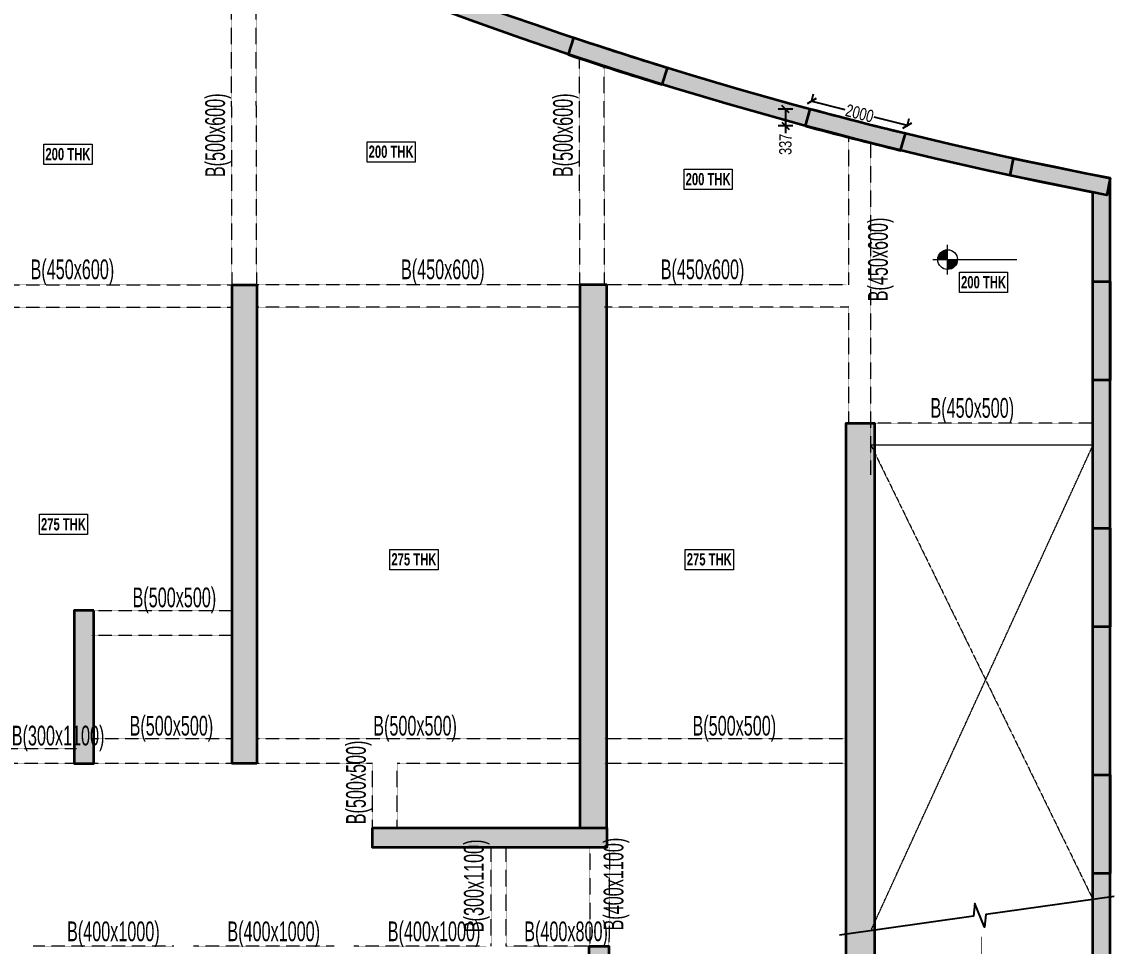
# Model space of a CAD drawing. Header units: millimetres. Extents: x -21 to 359617, y -13 to 62571.
# Drawn here: x 44454 to 66593, y 22277 to 41008 of the extents above; entities that cross this region are included whole.
import ezdxf

# ---------------------------------------------------------------- set-up
doc = ezdxf.new("R2010")
doc.units = ezdxf.units.MM
doc.linetypes.add('HIDDEN', pattern=[0.375, 0.25, -0.125])
doc.linetypes.add('HIDDEN2', pattern=[0.1875, 0.125, -0.0625])
for name, color, linetype, lineweight in [('A-FLOR-IDEN', 11, 'Continuous', 9), ('A-HIDD-ABVE', 8, 'HIDDEN', 20), ('A-HIDD-BELW', 8, 'HIDDEN2', 20), ('G-____-____-DIMS', 7, 'Continuous', 9), ('S-BEAM', 7, 'Continuous', 18), ('S-BEAM-IDEN', 2, 'Continuous', 9), ('S-COL HATCH', 9, 'Continuous', 0), ('S-COLS', 5, 'Continuous', 35)]:
    doc.layers.add(name, color=color, linetype=linetype, lineweight=lineweight)
doc.layers.add('changes', color=7, linetype='Continuous')
doc.styles.add('SOBHA', font='swisscl.ttf')
doc.styles.add('Swis721 LtCn BT', font='swisscl.ttf', dxfattribs={"width": 0.9, "height": 233.3551617873649})
doc.styles.add('Swis721 LtCn BT_B', font='', dxfattribs={"width": 0.9, "height": 246.9183359013865})
doc.styles.get('Swis721 LtCn BT_B').set_extended_font_data('Swis721 LtCn BT', bold=True)
doc.dimstyles.new('S-100', dxfattribs={"dimscale": 100, "dimtxt": 2.5, "dimasz": 1.5, "dimexe": 1.5, "dimexo": 1.5, "dimgap": 0.1, "dimtad": 0, "dimdec": 0, "dimrnd": 0.0005, "dimzin": 0, "dimdsep": 46, "dimtxsty": 'SOBHA', "dimblk": 'OBLIQUE', "dimcen": 0.09, "dimclrd": 8, "dimclre": 8, "dimclrt": 6, "dimadec": 0, "dimazin": 0, "dimtfac": 1, "dimtdec": 0, "dimtofl": 0, "dimtmove": 0, "dimatfit": 3, "dimfxl": 1.5, "dimfxlon": 1, "dimtolj": 1, "dimtzin": 0, "dimlwd": -1, "dimlwe": -1, "dimarcsym": 0})

# ---------------------------------------------------------------- blocks, each defined once
blk = doc.blocks.new('A$C31bf04c8')
at = {"layer": 'S-COL HATCH', "transparency": 33554687}
h = blk.add_hatch(color=256, dxfattribs=at)
h.dxf.hatch_style = 1
edge = h.paths.add_edge_path()
edge.add_line((-12645.22190790623, -10575.19985628128), (46759.53647775203, -10575.19985628128))
edge.add_line((46759.53647775203, -10575.19985628128), (50154.77851886302, -10425.00601053238))
edge.add_line((50154.77851886302, -10425.00601053238), (50154.77851886302, 18362.28214049339))
edge.add_arc((65982.97857690603, 101150.6081447527), 84287.8332837242, 235.3318360843077, 259.1763076908551, ccw=False)
edge.add_arc((-8446.611141368747, 268.2098512127995), 41199.68046838963, 49.9961516128636, 101.0852321286915)
edge.add_line((-16368.03390341252, 40699.19712734222), (-15227.48269014805, 21150.0005850792))
edge.add_line((-15227.48269014805, 21150.0005850792), (-12645.22190790623, 21150.00058484077))
edge.add_line((-12645.22190790623, 21150.00058484077), (-12645.22190790623, -10575.19985628128))
edge = h.paths.add_edge_path(flags=16)
edge.add_line((-12295.22190838307, -10225.19985580444), (46751.79886502772, -10225.19985580444))
edge.add_line((46751.79886502772, -10225.19985580444), (49804.77851838618, -10090.14652299881))
edge.add_line((49804.77851838618, -10090.14652299881), (49804.77851838618, 18073.36296987534))
edge.add_arc((65982.9785742499, 101150.6081398986), 84637.83327854906, 235.3207608542366, 258.9803174311657, ccw=False)
edge.add_arc((-8446.611140910538, 268.2098531685769), 40849.68046623029, 49.97334944151059, 100.6567920093794)
edge.add_line((-16000.76089220494, 40413.33677697181), (-14897.30743341893, 21500.00058507919))
edge.add_line((-14897.30743341893, 21500.00058507919), (-12295.22190838307, 21500.00058460236))
edge.add_line((-12295.22190838307, 21500.00058460236), (-12295.22190838307, -10225.19985580444))
h = blk.add_hatch(color=256, dxfattribs=at)
h.dxf.hatch_style = 1
h.paths.add_polyline_path([(41069.59452968091, 20258.57727995887), (41181.79505573586, 20594.16746113077, -0.0060147708890324), (39277.29233469814, 21205.28147134558), (39165.15158186108, 20869.87012461201, 0.0060303457567743)])
h = blk.add_hatch(color=256, dxfattribs=at)
h.dxf.hatch_style = 1
h.paths.add_polyline_path([(45906.3900215365, 18925.80282298103), (46001.80741254613, 19265.37358707189, -0.0060158293301337), (44064.28255045786, 19763.36587971449), (43968.71632428839, 19423.26551262289, 0.006031451040052)])
h = blk.add_hatch(color=256, dxfattribs=at)
h.dxf.hatch_style = 1
h.paths.add_polyline_path([(48195.26784691587, 18762.7021320723), (48125.19449844583, 18419.78854798898), (50084.70069069042, 18019.36941334233), (50154.77403916046, 18362.28299696371)])
h = blk.add_hatch(color=256, dxfattribs=at)
h.dxf.hatch_style = 1
h.paths.add_polyline_path([(50154.77403869479, 16269.2822600007), (49804.77403860167, 16269.2822600007), (49804.77403860167, 14269.2822600007), (50154.77403869479, 14269.2822600007)])
h = blk.add_hatch(color=256, dxfattribs=at)
h.dxf.hatch_style = 1
h.paths.add_polyline_path([(49804.77403860167, 9269.282260000706), (50154.77403869479, 9269.282260000706), (50154.77403869479, 11269.2822600007), (49804.77403860167, 11269.2822600007)])
h = blk.add_hatch(color=256, dxfattribs=at)
h.dxf.hatch_style = 1
h.paths.add_polyline_path([(50154.77403869479, 6269.282260000705), (49804.77403860167, 6269.282260000705), (49804.77403860167, 4269.282260000705), (50154.77403869479, 4269.282260000705)])
at = {"layer": 'S-COLS', "elevation": -6.406737e-10}
blk.add_lwpolyline([(-12645.22190790623, -10575.19985628128), (46759.53647775203, -10575.19985628128), (50154.77851886302, -10425.00601053238), (50154.77851886302, 18362.28214049339, -0.104418166803797), (18038.15277118236, 31827.21730065346, 0.2266855225477514), (-16368.03390341252, 40699.19712734222), (-15227.48269014805, 21150.0005850792), (-12645.22190790623, 21150.00058484077)], format="xyb", close=True, dxfattribs=at)
at = {"layer": 'S-COLS'}
blk.add_lwpolyline([(-12295.22190838307, -10225.19985580444), (46751.79886502772, -10225.19985580444), (49804.77851838618, -10090.14652299881), (49804.77851838618, 18073.36296987534, -0.1036025941680122), (17825.60995406657, 31548.66370105744, 0.2248253873117498), (-16000.76089220494, 40413.33677697181), (-14897.30743341893, 21500.00058507919), (-12295.22190838307, 21500.00058460236)], format="xyb", close=True, dxfattribs=at)
at = {"layer": 'S-COLS', "elevation": -4.87149e-10}
for points in [[(39165.15159862116, 20869.87011900917, 0.0060303457034982), (41069.59452968091, 20258.57727995887), (41181.79505573586, 20594.16746113077, -0.0060147708890324), (39277.29233469814, 21205.28147134558), (39165.15158185736, 20869.8701245971)], [(46001.80739581585, 19265.37359115854, -0.0060158292783498), (44064.28255045786, 19763.36587971449), (43968.71632428839, 19423.26551262289, 0.006031451040052), (45906.3900215365, 18925.80282298103), (46001.80741257966, 19265.37358719855)]]:
    blk.add_lwpolyline(points, format="xyb", dxfattribs=at)
blk.add_lwpolyline([(48195.26784691587, 18762.7021320723), (50154.77403916046, 18362.28299696371), (50084.70069069042, 18019.36941334233), (48125.19449844583, 18419.78854798898), (48195.26784691587, 18762.7021320723)], dxfattribs=at)
for points in [[(49804.77403860167, 16269.2822600007), (50154.77403869479, 16269.2822600007), (50154.77403869479, 14269.2822600007), (49804.77403860167, 14269.2822600007)], [(49804.77403860167, 11269.2822600007), (50154.77403869479, 11269.2822600007), (50154.77403869479, 9269.282260000706), (49804.77403860167, 9269.282260000706)], [(49804.77403860167, 6269.282260000705), (50154.77403869479, 6269.282260000705), (50154.77403869479, 4269.282260000705), (49804.77403860167, 4269.282260000705)]]:
    blk.add_lwpolyline(points, close=True, dxfattribs=at)
blk = doc.blocks.new('Spot Elevations - M_Spot Elevation - Target Filled-23738-FIRST FLOOR  FRAMING PLAN _NTA_')
at = {"layer": 'G-____-____-DIMS'}
h = blk.add_hatch(color=256, dxfattribs=at)
edge = h.paths.add_edge_path(flags=0)
edge.add_line((1.6e-15, 0), (-1.999999999999998, 0))
edge.add_arc((-2.6e-15, 1.9e-15), 1.999999999999994, 90.00000000000023, 180.0000000000001, ccw=False)
edge.add_line((1.6e-15, 1.999999999999998), (1.6e-15, 0))
h = blk.add_hatch(color=256, dxfattribs=at)
edge = h.paths.add_edge_path(flags=0)
edge.add_line((1.6e-15, 0), (2.000000000000003, 0))
edge.add_arc((9e-15, -5.8e-15), 1.999999999999992, 269.9999999999993, 359.99999999999983, ccw=False)
edge.add_line((1.6e-15, -1.999999999999999), (1.6e-15, 0))
for p, q in [((1.9e-15, -2.999999999999999), (1.9e-15, 2.999999999999999)), ((-2.999999999999997, 0), (14, 0))]:
    blk.add_line(p, q, dxfattribs=at)
blk.add_circle((1.6e-15, 0), 2.000000000000001, dxfattribs=at)
blk = doc.blocks.new('A$C0921b736')
at = {"layer": 'S-COL HATCH', "transparency": 33554687}
h = blk.add_hatch(color=256, dxfattribs=at)
h.dxf.hatch_style = 1
h.paths.add_polyline_path([(40725.02864983677, 12975.20534372329), (40225.0033364594, 12975.20534372329), (40225.0033364594, 22675.20470356941), (40725.02864983677, 22675.20470356941)])
h = blk.add_hatch(color=256, dxfattribs=at)
h.dxf.hatch_style = 1
h.paths.add_polyline_path([(43075.00274947285, 11675.21372389793), (43075.00274947285, 11275.20037937164), (47825.00000723079, 11275.19818034023), (47825.00000723079, 11675.21152486652)])
h.paths.add_polyline_path([(47825.00030091405, 22675.20278692245), (47275.00030043721, 22675.20278692245), (47275.00000265241, 11675.21276182309), (47825.00000312924, 11675.21276182309)])
h = blk.add_hatch(color=256, dxfattribs=at)
h.dxf.hatch_style = 1
h.paths.add_polyline_path([(53250.00261548161, 8375.199839565903), (53250.00645974278, 19875.20501825586), (52675.00646021962, 19875.20503497123), (52675.00266996026, 8775.19985628128), (47865.00030091405, 8775.19985628128), (47865.00030091405, 9275.199857234955), (47464.94573882222, 9275.19985723123), (47464.94573882222, 8375.199856277555)])
h = blk.add_hatch(color=256, dxfattribs=at)
h.dxf.hatch_style = 1
h.paths.add_polyline_path([(37425.00368236005, 16075.19993472099), (37025.00355246663, 16075.19992899895), (37025.0036931336, 12975.20483279228), (37425.0036931336, 12975.20483279228)])
at = {"layer": 'S-COLS'}
for points, elevation in [([(40725.02864983677, 12975.20534372329), (40225.0033364594, 12975.20534372329), (40225.0033364594, 22675.20470356941), (40725.02864983677, 22675.20470356941)], -7.379508e-10), ([(37425.00368236005, 16075.19993472099), (37025.00355246663, 16075.19992899895), (37025.0036931336, 12975.20483279228), (37425.0036931336, 12975.20483279228)], -7.381996e-10), ([(43075.00274947285, 11675.21372389793), (47825.00000723079, 11675.21152486652), (47825.00000723079, 11275.19818034023), (43075.00274947285, 11275.20037937164)], -4.083295e-10)]:
    blk.add_lwpolyline(points, close=True, dxfattribs=dict(at, elevation=elevation))
blk.add_lwpolyline([(47825.00000312924, 11675.21276182309), (47825.00030091405, 22675.20278692245), (47275.00030043721, 22675.20278692245), (47275.00000265241, 11675.21276182309), (47825.00000312924, 11675.21276182309)], dxfattribs=at)
blk.add_lwpolyline([(53250.00261548161, 8375.19985628128), (47464.94573882222, 8375.199856277555), (47464.94573882222, 9275.19985723123), (47865.00030091405, 9275.199857234955), (47865.00030091405, 8775.19985628128), (52675.00266996026, 8775.19985628128), (52675.00646021962, 19875.20503497123), (53250.00645974278, 19875.20503497123)], close=True, dxfattribs=at)
blk = doc.blocks.new('_OBLIQUE')
at = {"color": 0, "linetype": 'ByBlock'}
blk.add_line((-0.5, -0.5), (0.5, 0.5), dxfattribs=at)
blk = doc.blocks.new('*D78')
at = {"layer": 'changes', "color": 8, "transparency": 16777216}
for p, q in [((60461.12612831275, 39385.93098798212), (60502.76869071597, 39547.94855566445)), ((60465.42859756081, 39402.67048628312), (61137.23415008822, 39229.9996762954)), ((62402.95345964908, 38904.67819364798), (61731.14790712167, 39077.34900363571)), ((62398.65099040102, 38887.93869534698), (62440.29355280424, 39049.95626302931))]:
    blk.add_line(p, q, dxfattribs=at)
at = {"layer": 'changes', "color": 8, "transparency": 16777216, "xscale": 150, "yscale": 150, "zscale": 150}
for p, rotation in [((60465.42859756081, 39402.67048628312), 165.5855619282344), ((62402.95345964908, 38904.67819364798), 345.5855619282344)]:
    blk.add_blockref('_OBLIQUE', p, dxfattribs=dict(at, rotation=rotation))
at = {"layer": 'changes', "color": 6, "transparency": 16777216, "insert": (61434.19102860495, 39153.67433996555), "char_height": 250, "attachment_point": 5, "rotation": 345.5855619282344, "style": 'SOBHA'}
blk.add_mtext('\\A1;2000', dxfattribs=at)
blk = doc.blocks.new('*D79')
at = {"layer": 'changes', "color": 8, "transparency": 16777216}
for p, q in [((60081.02788489677, 39239.93101407715), (59781.02788489676, 39239.93101407715)), ((59931.02788489676, 39239.93101407715), (59931.02788489676, 38902.96094631903)), ((60081.02788489677, 38902.96094631903), (59781.02788489676, 38902.96094631903)), ((59931.02788489676, 38902.96094631903), (59931.02788489676, 38752.96094631903))]:
    blk.add_line(p, q, dxfattribs=at)
at = {"layer": 'changes', "color": 8, "transparency": 16777216, "xscale": 150, "yscale": 150, "zscale": 150}
for p, rotation in [((59931.02788489676, 39239.93101407715), 90), ((59931.02788489676, 38902.96094631903), 270)]:
    blk.add_blockref('_OBLIQUE', p, dxfattribs=dict(at, rotation=rotation))
at = {"layer": 'changes', "color": 6, "transparency": 16777216, "insert": (59931.02788489675, 38525.56251905819), "char_height": 250, "attachment_point": 5, "rotation": 90, "style": 'SOBHA'}
blk.add_mtext('\\A1;337', dxfattribs=at)

msp = doc.modelspace()

# ---------------------------------------------------------------- hatches: boundary and pattern name
at = {"layer": 'S-COL HATCH', "transparency": 33554687}
h = msp.add_hatch(color=256, dxfattribs=at)
h.dxf.hatch_style = 1
h.paths.add_polyline_path([(49213.89031144218, 25976.13139929748), (48713.86499806479, 25976.13139929748), (48713.86499806479, 35676.13075914359), (49213.89031144218, 35676.13075914359)])
h = msp.add_hatch(color=256, dxfattribs=at)
h.dxf.hatch_style = 1
h.paths.add_polyline_path([(51563.86441107826, 24676.13977947211), (51563.86441107826, 24276.12643494582), (56313.86166883618, 24276.12423591441), (56313.86166883618, 24676.1375804407)])
h.paths.add_polyline_path([(56313.86196251945, 35676.12884249664), (55763.86196204261, 35676.12884249664), (55763.8616642578, 24676.13881739727), (56313.86166473464, 24676.13881739727)])
h = msp.add_hatch(color=256, dxfattribs=at)
h.dxf.hatch_style = 1
h.paths.add_polyline_path([(61738.86427708701, 21376.12589514008), (61738.86812134818, 32876.13107383004), (61163.86812182502, 32876.13109054542), (61163.86433156566, 21776.12591185546), (56353.86196251944, 21776.12591185546), (56353.86196251944, 22276.12591280913), (55953.80740042762, 22276.12591280541), (55953.80740042762, 21376.12591185173)])
h = msp.add_hatch(color=256, dxfattribs=at)
h.dxf.hatch_style = 1
h.paths.add_polyline_path([(45913.86534396545, 29076.12599029517), (45513.86521407203, 29076.12598457313), (45513.86535473898, 25976.13088836646), (45913.86535473898, 25976.13088836646)])

# ---------------------------------------------------------------- linework, layer by layer
at = {"elevation": -4.048584e-10}
msp.add_lwpolyline([(66593.41873706492, 23281.00511818877), (63991.98483447344, 22917.22457137457), (63964.70984033481, 22660.97796223438), (63771.66890374557, 23138.8484434349), (63744.39390960694, 22882.60183429471), (61024.71249696971, 22502.28573613739)], dxfattribs=at)
at = {"layer": 'A-FLOR-IDEN', "color": 8, "flags": 128}
for points in [[(45876.30753699676, 38529.61648962027), (45876.30753699676, 38117.79109279564), (44898.80753699676, 38117.79109279564), (44898.80753699676, 38529.61648962027)], [(45876.30753699676, 38529.61648962027), (45876.30753699676, 38117.79109279564), (44898.80753699676, 38117.79109279564), (44898.80753699676, 38529.61648962027)], [(52427.80753699676, 38578.11648962027), (52427.80753699676, 38166.29109279564), (51450.30753699676, 38166.29109279564), (51450.30753699676, 38578.11648962027)], [(52427.80753699676, 38578.11648962027), (52427.80753699676, 38166.29109279564), (51450.30753699676, 38166.29109279564), (51450.30753699676, 38578.11648962027)], [(58852.80753699676, 38022.61648962027), (58852.80753699676, 37610.79109279564), (57875.30753699676, 37610.79109279564), (57875.30753699676, 38022.61648962027)], [(58852.80753699676, 38022.61648962027), (58852.80753699676, 37610.79109279564), (57875.30753699676, 37610.79109279564), (57875.30753699676, 38022.61648962027)], [(64434.80753699676, 35933.61648962027), (64434.80753699676, 35521.79109279564), (63457.30753699676, 35521.79109279564), (63457.30753699676, 35933.61648962027)], [(64434.80753699676, 35933.61648962027), (64434.80753699676, 35521.79109279564), (63457.30753699676, 35521.79109279564), (63457.30753699676, 35933.61648962027)]]:
    msp.add_lwpolyline(points, close=True, dxfattribs=at)
at = {"layer": 'A-FLOR-IDEN', "color": 8, "elevation": -4.87149e-10, "flags": 128}
for points in [[(45786.00831621499, 31027.65007289624), (45786.00831621499, 30615.82467607161), (44808.50831621498, 30615.82467607161), (44808.50831621498, 31027.65007289624)], [(52889.00831621499, 30317.65007289624), (52889.00831621499, 29905.82467607162), (51911.50831621499, 29905.82467607162), (51911.50831621499, 30317.65007289624)], [(58876.00831621499, 30317.65007289624), (58876.00831621499, 29905.82467607162), (57898.50831621499, 29905.82467607162), (57898.50831621499, 30317.65007289624)]]:
    msp.add_lwpolyline(points, close=True, dxfattribs=at)
at = {"layer": 'A-HIDD-ABVE', "linetype": 'HIDDEN'}
for p, q in [((61663.86070029051, 22591.66324546686), (66164.28200308593, 32427.29221734157)), ((61663.94064549343, 32427.29221733785), (66164.28200308593, 23220.99529222897))]:
    msp.add_line(p, q, dxfattribs=at)
at = {"layer": 'S-BEAM', "linetype": 'HIDDEN'}
for p, q in [((48713.87246620268, 35677.29188798121, -1.5544188e-09), (48701.49231688292, 41827.29188607385, -1.3220746e-09)), ((49213.87246620269, 35677.29188798121, -1.5544188e-09), (49201.49231687919, 41827.29188607385, -1.3220746e-09)), ((55763.85677229971, 35677.28997133425), (55754.60010956586, 40275.65743008381)), ((56263.85677229971, 35677.28997133425), (56254.92989495382, 40111.83225681385)), ((61213.94325570376, 35677.28968549645), (61213.94325570003, 38670.74784277505)), ((61663.94064549343, 31827.29189131907), (61663.94064550088, 38556.05821236348)), ((42163.88815772146, 35677.28997133425), (48713.8598083219, 35677.28997131935, -1.5544188e-09)), ((55763.85677229971, 35677.28997133425), (49213.88512169929, 35677.28997131935, -1.5544188e-09)), ((61163.86554229245, 35677.28997165835), (56263.85677325339, 35677.28997133425)), ((42163.88815772146, 35227.28997133052), (48713.8598083219, 35227.28997130445)), ((55763.85677229971, 35227.28997133052), (49213.88512169929, 35227.28997130445)), ((61213.94325571493, 35227.28976870826), (56263.85677329809, 35227.28997133425)), ((61213.94325570003, 32877.29217581949), (61213.94325571493, 35227.28976870826)), ((66178.14682500796, 32877.29221734157, -1.0160357e-09), (61663.8641386068, 32877.29221733785)), ((45863.86136351139, 29077.28711913279, -1.5546676e-09), (48713.86101761074, 29077.28711913279, -1.5544188e-09)), ((45863.86136351139, 28577.28711913279, -1.5546676e-09), (48713.86101761074, 28577.28711913279, -1.5544188e-09)), ((48713.86101761074, 26477.29210231951, -1.5544188e-09), (45913.86137483628, 26477.29210231951, -1.1257337e-09)), ((55763.85773253054, 26477.29210231951), (49213.88633098811, 26477.29210231951)), ((61163.86195599647, 26477.29210231951), (56263.85773300738, 26477.29210231951)), ((45563.86135159791, 26277.29210231951, -1.072148e-09), (44111.46196866021, 26277.29210231951)), ((51563.86043062419, 25977.291894683), (43893.86120119304, 25977.29210231951)), ((51563.85922276587, 24677.30090830973, -1.230682e-09), (51563.85922276587, 25977.2926244562, -1.230682e-09)), ((52063.85922276587, 24677.30090830973, -1.230682e-09), (52063.85922276587, 25977.2926244562, -1.230682e-09)), ((55763.85771899657, 25977.29178098342), (52063.85922276215, 25977.29188114902)), ((61163.8617852664, 25977.29163479185), (56263.8577194734, 25977.29176744572)), ((53968.21712720008, 22277.28704164675), (53968.21712720008, 24277.28756378344, -1.230682e-09)), ((54268.21712720007, 22277.28704164675), (54268.21712720007, 24277.28756378344, -1.230682e-09)), ((55963.85677266106, 24277.28756378344), (55963.85677266106, 22277.28704164675)), ((56363.85963545353, 24277.28646426773, -1.230682e-09), (56353.85677420706, 22277.28704164675)), ((47533.86151495189, 22277.2870416542), (44683.86151495189, 22277.28704163557)), ((50783.86151495189, 22277.28704165047), (47933.86151495189, 22277.28704163557)), ((53868.2183350584, 22277.28704165047), (51183.86151495189, 22277.28704163557)), ((55963.85677266106, 22277.28704164302), (54268.21712720007, 22277.28704164675))]:
    msp.add_line(p, q, dxfattribs=at)
at = {"layer": 'S-BEAM'}
msp.add_line((66178.14682777956, 32427.29221734157, -1.0160357e-09), (61663.78642471493, 32427.29221733785), dxfattribs=at)
at = {"layer": 'S-BEAM', "const_width": 12.5}
msp.add_lwpolyline([(63905.40094659463, 22468.89514453462), (63905.40094659463, 13757.89514453461)], dxfattribs=at)
at = {"layer": 'S-COLS'}
for points, elevation in [([(49213.89031144218, 25976.13139929748), (48713.86499806479, 25976.13139929748), (48713.86499806479, 35676.13075914359), (49213.89031144218, 35676.13075914359)], -1.5544188e-09), ([(61738.86427708701, 21376.12591185546), (55953.80740042762, 21376.12591185173), (55953.80740042762, 22276.12591280541), (56353.86196251944, 22276.12591280913), (56353.86196251944, 21776.12591185546), (61163.86433156566, 21776.12591185546), (61163.86812182502, 32876.13109054542), (61738.86812134818, 32876.13109054542)], -8.16468e-10), ([(45913.86534396545, 29076.12599029517), (45513.86521407203, 29076.12598457313), (45513.86535473898, 25976.13088836646), (45913.86535473898, 25976.13088836646)], -1.5546676e-09), ([(51563.86441107826, 24676.13977947211), (56313.86166883618, 24676.1375804407), (56313.86166883618, 24276.12423591441), (51563.86441107826, 24276.12643494582)], -1.2247974e-09)]:
    msp.add_lwpolyline(points, close=True, dxfattribs=dict(at, elevation=elevation))
at = {"layer": 'S-COLS', "elevation": -8.16468e-10}
msp.add_lwpolyline([(56313.86166473464, 24676.13881739727), (56313.86196251945, 35676.12884249664), (55763.86196204261, 35676.12884249664), (55763.8616642578, 24676.13881739727), (56313.86166473464, 24676.13881739727)], dxfattribs=at)

# ---------------------------------------------------------------- block references
at = {"layer": 'A-HIDD-BELW', "color": 3}
msp.add_blockref('A$C31bf04c8', (16359.50348469974, 19477.2870388863), dxfattribs=at)
at = {"layer": 'changes'}
msp.add_blockref('A$C0921b736', (8488.8616616054, 13000.92605557418), dxfattribs=at)
at = {"layer": 'G-____-____-DIMS', "xscale": 99.99999999999991, "yscale": 99.99999999999991, "zscale": 99.99999999999991}
msp.add_blockref('Spot Elevations - M_Spot Elevation - Target Filled-23738-FIRST FLOOR  FRAMING PLAN _NTA_', (63218.69556396068, 36189.31912052757), dxfattribs=at)

# ---------------------------------------------------------------- texts
at = {"layer": 'A-FLOR-IDEN', "color": 1, "char_height": 246.9183359013865, "width": 1154.999999999998, "attachment_point": 2, "line_spacing_factor": 0.9642671421142559, "style": 'Swis721 LtCn BT_B'}
for s, insert in [('200 THK', (45387.55753699676, 38451.57450806102)), ('200 THK', (45387.55753699676, 38451.57450806102)), ('200 THK', (51939.05753699676, 38500.07450806102)), ('200 THK', (51939.05753699676, 38500.07450806102)), ('200 THK', (58364.05753699676, 37944.57450806102)), ('200 THK', (58364.05753699676, 37944.57450806102)), ('200 THK', (63946.05753699676, 35855.57450806102)), ('200 THK', (63946.05753699676, 35855.57450806102)), ('275 THK', (45297.25831621498, 30949.60809133699)), ('275 THK', (52400.25831621498, 30239.608091337)), ('275 THK', (58387.25831621498, 30239.608091337))]:
    msp.add_mtext(s, dxfattribs=dict(at, insert=insert))
at = {"layer": 'S-BEAM-IDEN', "style": 'Swis721 LtCn BT', "width": 0.8}
for s, rotation, p in [('B(500x600)', 90.00000000000031, (48571.15184343965, 37861.31797910607, -1.4458071e-09)), ('B(500x600)', 90.00000000000031, (55621.13614953668, 37861.31606245911)), ('B(450x600)', 90.00000000000033, (62006.14491022736, 35344.38212561733)), ('B(500x500)', 359.9999999999997, (51576.16963554905, 26543.98693424216)), ('B(500x500)', 359.9999999999997, (58047.16963554905, 26543.98693424216)), ('B(500x500)', 90.00000000000033, (51425.31606598184, 24745.95014859861)), ('B(300x1100)', 90.00000000000033, (53813.81606598185, 22559.80270429826)), ('B(400x1100)', 90.00000000000033, (56646.06364866704, 22595.27640878534))]:
    msp.add_text(s, height=400, rotation=rotation, dxfattribs=at).set_placement(p)
for s, p in [('B(450x600)', (44630.32814080627, 35792.26010955995)), ('B(450x600)', (52138.62911585704, 35792.26010955995)), ('B(450x600)', (57402.62543509142, 35792.26010955995)), ('B(450x500)', (62870.15871541933, 32984.644275823)), ('B(500x500)', (46697.72152344124, 29143.98195105544, -1.0436026e-09)), ('B(500x500)', (46637.38659096495, 26543.98693424216)), ('B(300x1100)', (44249.32184196994, 26343.98693424216)), ('B(400x1000)', (45369.45344747216, 22376.69146632156)), ('B(400x1000)', (48619.45344747216, 22376.69146632156)), ('B(400x1000)', (51869.45344747217, 22376.69146632156)), ('B(400x800)', (54636.48334912196, 22376.69146632156))]:
    msp.add_text(s, height=400, dxfattribs=at).set_placement(p)

# ---------------------------------------------------------------- dimensions: what is measured, and where the dimension line sits
at = {"layer": 'changes'}
dim = msp.add_aligned_dim(p1=(62361.31089724587, 38742.66062596566, -1.3783222e-09), p2=(60423.7860351576, 39240.6529186008, -1.2247974e-09), distance=-167.28357732066831, dimstyle='S-100', dxfattribs=at)
dim.commit()
dim.dimension.update_dxf_attribs({"geometry": '*D78', "text_midpoint": (61434.19102860495, 39153.67433996555)})
dim = msp.add_linear_dim(base=(59931.02788489676, 38902.96094631903), p1=(60423.5831841825, 39239.93101407713, -1.3783222e-09), p2=(60328.89655392976, 38902.96094631901), angle=90, dimstyle='S-100', dxfattribs=at)
dim.commit()
dim.dimension.update_dxf_attribs({"geometry": '*D79', "text_midpoint": (59931.02788489675, 38525.56251905819)})

doc.saveas('drawing.dxf')
